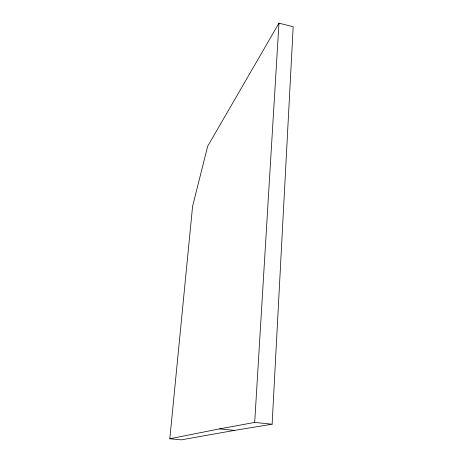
<?xml version="1.0" encoding="UTF-8"?>
<svg xmlns="http://www.w3.org/2000/svg" width="463" height="463" viewBox="0 0 463 463"><rect width="100%" height="100%" fill="white"/><g stroke="black" fill="none" stroke-linecap="round" stroke-linejoin="round"><path stroke-width="0.69" d="M272.122 424.23L293.183 26.721L278.969 23.15L207.702 146.181L192.591 206.278L169.817 438.762L181.282 439.85L234.544 430.382L272.122 424.23L254.696 422.418L219.543 428.877L169.817 438.762M254.696 422.418L278.969 23.15M219.543 428.877L234.544 430.382"/></g></svg>
